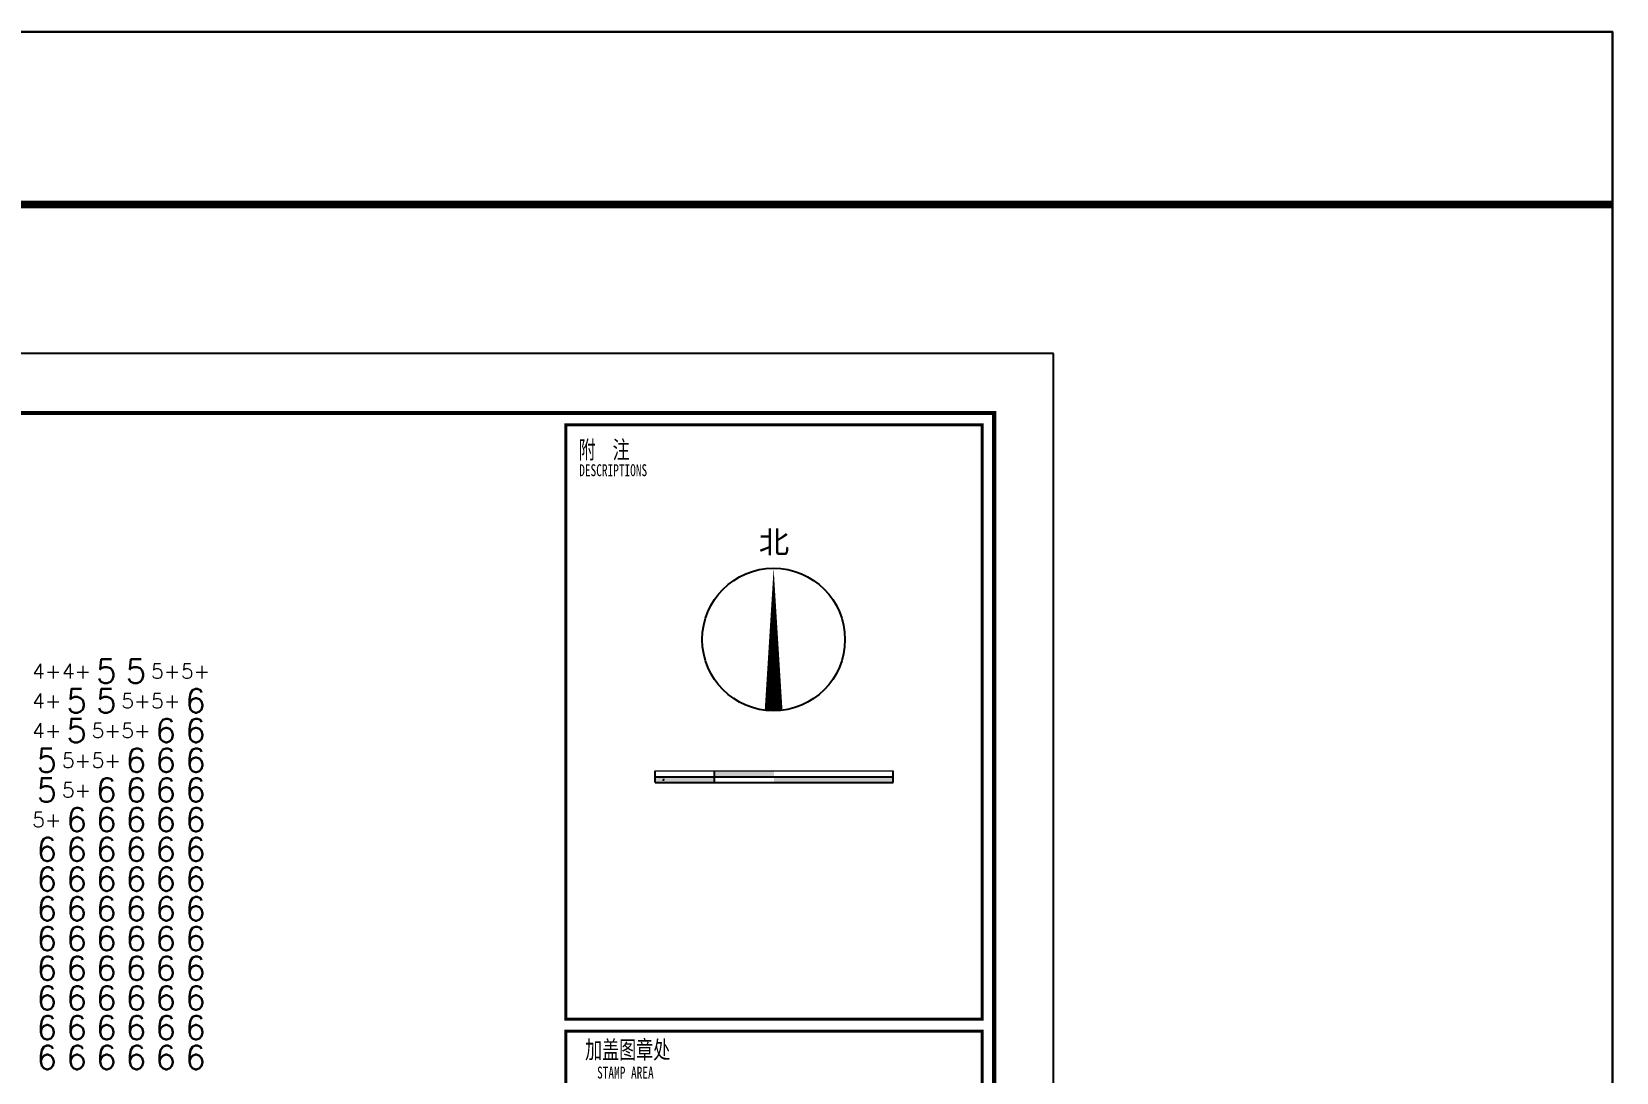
# Model space of a CAD drawing. Extents: x 36524853 to 36525459, y 2743936 to 2747542.
# Drawn here: x 36525104.2 to 36525237.5, y 2747027 to 2747114.6 of the extents above; entities that cross this region are included whole.
import ezdxf
from ezdxf.enums import TextEntityAlignment as Align

# ---------------------------------------------------------------- set-up
doc = ezdxf.new("R2010")
doc.units = 0
doc.header["$LTSCALE"] = 1000
doc.header["$MEASUREMENT"] = 0
doc.layers.add('0-有效绿地', color=96, linetype='Continuous', lineweight=5)
for name, color, linetype in [('_0', 7, 'Continuous'), ('A0-11 图框-粗线', 16, 'Continuous'), ('A0-12 图框-中粗线', 41, 'Continuous'), ('A0-13 图框-细线', 7, 'Continuous'), ('A0-21 图框-不可改文字', 7, 'Continuous'), ('DIM_SYMB', 3, 'Continuous'), ('gh-道路路缘石', 1, 'Continuous'), ('TG_SUNTESTE', 7, 'Continuous'), ('z-诚通公司-文字', 7, 'Continuous'), ('立面', 255, 'Continuous')]:
    doc.layers.add(name, color=color, linetype=linetype)
doc.layers.add('yichutu', color=7, linetype='Continuous', true_color=0xffffff, plot=False)
doc.styles.add('_TCH_SUNANA', font='SIMPLEX', dxfattribs={"width": 0.8, "bigfont": 'HZTXT'})
doc.styles.add('SKED-粗宋体', font='', dxfattribs={"width": 0.7})
doc.styles.add('黑体', font='simhei.ttf')
doc.styles.get('SKED-粗宋体').set_extended_font_data('SimSun')

# ---------------------------------------------------------------- blocks, each defined once
blk = doc.blocks.new('33')
at = {"layer": 'Defpoints'}
blk.add_lwpolyline([(36502158.808, 2731665.999), (36502400.933, 2731665.999), (36502400.933, 2731494.799), (36502158.808, 2731494.799)], close=True, dxfattribs=at)
at = {"layer": '立面', "color": 7, "const_width": 0.407}
blk.add_lwpolyline([(36502158.808, 2731656.815), (36502400.933, 2731656.821)], dxfattribs=at)
blk = doc.blocks.new('yct-420-297-420-297-1-3000.0')
at = {"layer": 'yichutu', "color": 7, "linetype": 'Continuous', "true_color": 0xffffff}
blk.add_lwpolyline([(0, 0), (0, 297), (420, 297), (420, 0)], close=True, dxfattribs=at)
blk = doc.blocks.new('A$C00E3302F')
at = {"layer": 'A0-12 图框-中粗线', "const_width": 50, "flags": 128}
blk.add_lwpolyline([(0, 200), (0, 10700), (7000, 10700), (7000, 200)], close=True, dxfattribs=at)
at = {"layer": 'A0-21 图框-不可改文字', "style": 'SKED-粗宋体', "width": 0.7}
for s, height, p in [('加盖图章处', 300, (322, 10237)), ('STAMP AREA', 200, (523, 9902))]:
    blk.add_text(s, height=height, dxfattribs=at).set_placement(p)
blk = doc.blocks.new('A$C6202001D')
at = {"layer": 'A0-11 图框-粗线', "const_width": 70}
blk.add_lwpolyline([(58400, 41000), (2500, 41000), (2500, 1000), (58400, 1000)], close=True, dxfattribs=at)
at = {"layer": 'A0-12 图框-中粗线', "const_width": 50, "flags": 128}
blk.add_lwpolyline([(58200, 40800), (58200, 30800), (51200, 30800), (51200, 40800)], close=True, dxfattribs=at)
at = {"layer": 'A0-13 图框-细线'}
blk.add_lwpolyline([(59400, 42000), (0, 42000), (0, 0), (59400, 0)], close=True, dxfattribs=at)
blk.add_blockref('A$C00E3302F', (51200, 19900))
at = {"layer": 'A0-21 图框-不可改文字', "style": 'SKED-粗宋体', "width": 0.7}
for s, height, p in [('附  注', 300, (51412, 40231)), ('DESCRIPTIONS', 200, (51423, 39936))]:
    blk.add_text(s, height=height, dxfattribs=at).set_placement(p)
blk = doc.blocks.new('TH53W3')
at = {"layer": 'z-诚通公司-文字'}
h = blk.add_hatch(color=256, dxfattribs=at)
h.paths.add_polyline_path([(36502297.59, 2731625.33), (36502297.59, 2731625.83), (36502292.59, 2731625.83), (36502292.59, 2731625.33)])
h.paths.add_polyline_path([(36502302.59, 2731625.83), (36502302.59, 2731626.33), (36502297.59, 2731626.33), (36502297.59, 2731625.83)])
h.paths.add_polyline_path([(36502312.59, 2731625.33), (36502312.59, 2731625.83), (36502302.59, 2731625.83), (36502302.59, 2731625.33)])
for points in [[(36502292.59, 2731626.33), (36502312.59, 2731626.33)], [(36502312.59, 2731625.83), (36502312.59, 2731625.83), (36502312.59, 2731626.33)]]:
    blk.add_lwpolyline(points)
at = {"layer": 'gh-道路路缘石', "color": 5, "ltscale": 2}
blk.add_line((36502293.28, 2731625.49), (36502293.33, 2731625.65), dxfattribs=at)
at = {"layer": 'gh-道路路缘石', "color": 0, "ltscale": 2}
blk.add_line((36502293.28, 2731625.49), (36502293.33, 2731625.65), dxfattribs=at)
at = {"layer": 'z-诚通公司-文字'}
for points in [[(36502292.59, 2731625.33), (36502292.59, 2731626.33)], [(36502297.59, 2731625.33), (36502297.59, 2731626.33)], [(36502312.59, 2731625.33), (36502312.59, 2731626.33)], [(36502292.59, 2731625.83), (36502297.59, 2731625.83), (36502302.59, 2731625.83), (36502312.59, 2731625.83)], [(36502292.59, 2731625.33), (36502297.59, 2731625.33), (36502302.59, 2731625.33), (36502312.59, 2731625.33)]]:
    blk.add_lwpolyline(points, dxfattribs=at)
blk = doc.blocks.new('A$C65B63101')
at = {"layer": 'DIM_SYMB', "color": 7}
blk.add_lwpolyline([(-17.54, -24.06, 1.5, 0, 0), (-17.54, -12.06, 0, 0, 0)], format="xyseb", dxfattribs=at)
blk.add_circle((-17.54, -18.06), 6, dxfattribs=at)
blk.add_blockref('TH53W3', (-36502320.09, -2731655.43))
at = {"layer": 'DIM_SYMB', "color": 7, "style": '黑体'}
blk.add_text('北', height=1.88, dxfattribs=at).set_placement((-18.79, -10.81))

msp = doc.modelspace()

# ---------------------------------------------------------------- block references
at = {"xscale": 0.005, "yscale": 0.005, "zscale": 0.005}
msp.add_blockref('A$C6202001D', (36524893.16, 2746877.5), dxfattribs=at)
at = {"layer": '0-有效绿地'}
msp.add_blockref('A$C65B63101', (36525184.16, 2747081.5), dxfattribs=at)
at = {"layer": '_0', "xscale": 1.583838383838384, "yscale": 1.583838383838384, "zscale": 1.583838383838384}
msp.add_blockref('33', (-21288666.55, -1579402.89), dxfattribs=at)
at = {"layer": 'yichutu', "linetype": 'Continuous', "xscale": 0.9129735061014543, "yscale": 0.9129735061014543, "zscale": 0.9129735061014543}
msp.add_blockref('yct-420-297-420-297-1-3000.0', (36524853.67, 2746843.42), dxfattribs=at)

# ---------------------------------------------------------------- texts
at = {"layer": 'TG_SUNTESTE', "color": 6, "style": '_TCH_SUNANA'}
for s, height, p in [('5', 2, (36525110.51, 2747060.78)), ('5', 2, (36525113.01, 2747060.78)), ('5+', 1.25, (36525115.51, 2747060.78)), ('5+', 1.25, (36525118.01, 2747060.78)), ('5', 2, (36525108.01, 2747058.28)), ('5', 2, (36525110.51, 2747058.28)), ('5+', 1.25, (36525113.01, 2747058.28)), ('5+', 1.25, (36525115.51, 2747058.28)), ('5', 2, (36525108.01, 2747055.78)), ('5+', 1.25, (36525110.51, 2747055.78)), ('5+', 1.25, (36525113.01, 2747055.78)), ('5', 2, (36525105.51, 2747053.28)), ('5+', 1.25, (36525108.01, 2747053.28)), ('5+', 1.25, (36525110.51, 2747053.28)), ('5', 2, (36525105.51, 2747050.78)), ('5+', 1.25, (36525108.01, 2747050.78)), ('5+', 1.25, (36525105.51, 2747048.28))]:
    msp.add_text(s, height=height, dxfattribs=at).set_placement(p, align=Align.MIDDLE_CENTER)
at = {"layer": 'TG_SUNTESTE', "color": 5, "style": '_TCH_SUNANA'}
for p in [(36525105.51, 2747060.78), (36525108.01, 2747060.78), (36525105.51, 2747058.28), (36525105.51, 2747055.78)]:
    msp.add_text('4+', height=1.25, dxfattribs=at).set_placement(p, align=Align.MIDDLE_CENTER)
at = {"layer": 'TG_SUNTESTE', "color": 7, "style": '_TCH_SUNANA'}
for p in [(36525118.01, 2747058.28), (36525115.51, 2747055.78), (36525118.01, 2747055.78), (36525113.01, 2747053.28), (36525115.51, 2747053.28), (36525118.01, 2747053.28), (36525110.51, 2747050.78), (36525113.01, 2747050.78), (36525115.51, 2747050.78), (36525118.01, 2747050.78), (36525108.01, 2747048.28), (36525110.51, 2747048.28), (36525113.01, 2747048.28), (36525115.51, 2747048.28), (36525118.01, 2747048.28), (36525105.51, 2747045.78), (36525108.01, 2747045.78), (36525110.51, 2747045.78), (36525113.01, 2747045.78), (36525115.51, 2747045.78), (36525118.01, 2747045.78), (36525105.51, 2747043.28), (36525108.01, 2747043.28), (36525110.51, 2747043.28), (36525113.01, 2747043.28), (36525115.51, 2747043.28), (36525118.01, 2747043.28), (36525105.51, 2747040.78), (36525108.01, 2747040.78), (36525110.51, 2747040.78), (36525113.01, 2747040.78), (36525115.51, 2747040.78), (36525118.01, 2747040.78), (36525105.51, 2747038.28), (36525108.01, 2747038.28), (36525110.51, 2747038.28), (36525113.01, 2747038.28), (36525115.51, 2747038.28), (36525118.01, 2747038.28), (36525105.51, 2747035.78), (36525108.01, 2747035.78), (36525110.51, 2747035.78), (36525113.01, 2747035.78), (36525115.51, 2747035.78), (36525118.01, 2747035.78), (36525105.51, 2747033.28), (36525108.01, 2747033.28), (36525110.51, 2747033.28), (36525113.01, 2747033.28), (36525115.51, 2747033.28), (36525118.01, 2747033.28), (36525105.51, 2747030.78), (36525108.01, 2747030.78), (36525110.51, 2747030.78), (36525113.01, 2747030.78), (36525115.51, 2747030.78), (36525118.01, 2747030.78), (36525105.51, 2747028.28), (36525108.01, 2747028.28), (36525110.51, 2747028.28), (36525113.01, 2747028.28), (36525115.51, 2747028.28), (36525118.01, 2747028.28)]:
    msp.add_text('6', height=2, dxfattribs=at).set_placement(p, align=Align.MIDDLE_CENTER)

doc.saveas('drawing.dxf')
